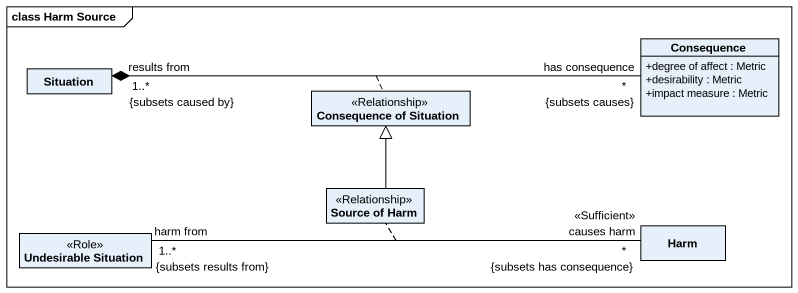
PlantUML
@startuml
mainframe class Harm Source
hide circle
hide empty members
skinparam classAttributeIconSize 0
class Situation
class Consequence {
  +degree of affect : Metric
  +desirability : Metric
  +impact measure : Metric
}
class "Consequence of Situation" as Consequence_of_Situation <<Relationship>>
class "Source of Harm" as Source_of_Harm <<Relationship>>
class "Undesirable Situation" as Undesirable_Situation <<Role>>
class Harm
Situation "results from\n1..*\n{subsets caused by}" *-right- "has consequence\n*\n{subsets causes}" Consequence
(Situation, Consequence) .. Consequence_of_Situation
Source_of_Harm -up-|> Consequence_of_Situation
Undesirable_Situation "harm from\n1..*\n{subsets results from}" -right- "causes harm\n*\n{subsets has consequence}\n<<Sufficient>>" Harm
(Undesirable_Situation, Harm) .. Source_of_Harm
@enduml
